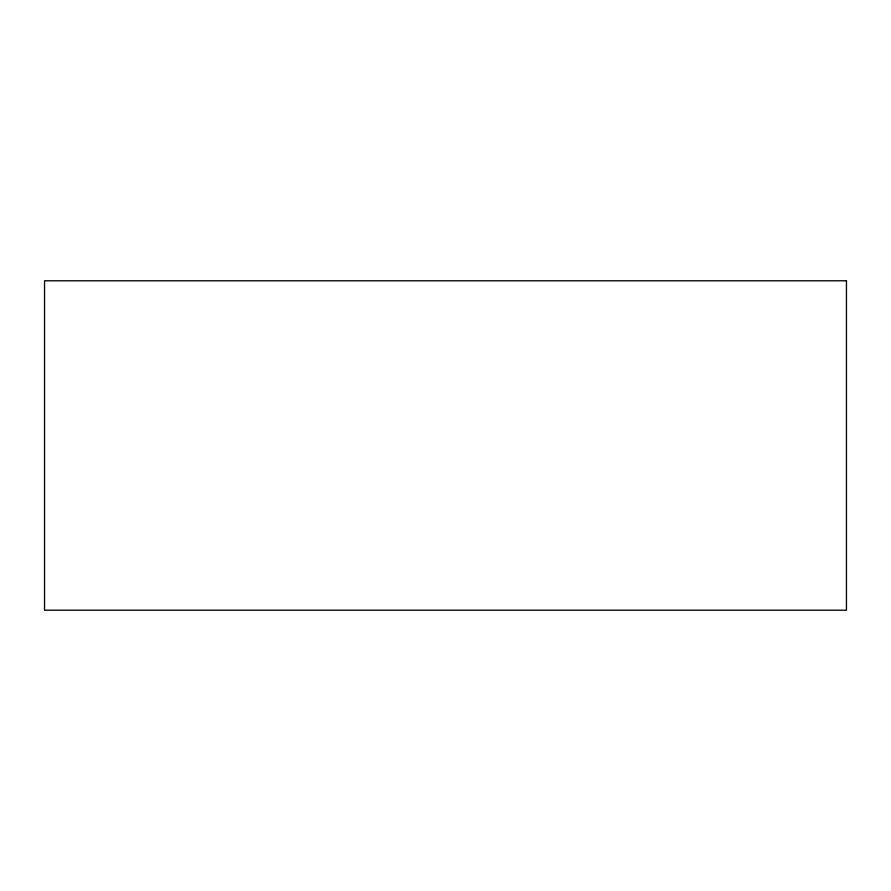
<?xml version="1.0" encoding="UTF-8"?>
<svg xmlns="http://www.w3.org/2000/svg" width="891" height="891" viewBox="0 0 891 891"><rect width="100%" height="100%" fill="white"/><g stroke="black" fill="none" stroke-linecap="round" stroke-linejoin="round"><path stroke-width="1.34" d="M846.45 280.788L44.55 280.788L44.55 610.212L846.45 610.212L846.45 280.788"/></g></svg>
